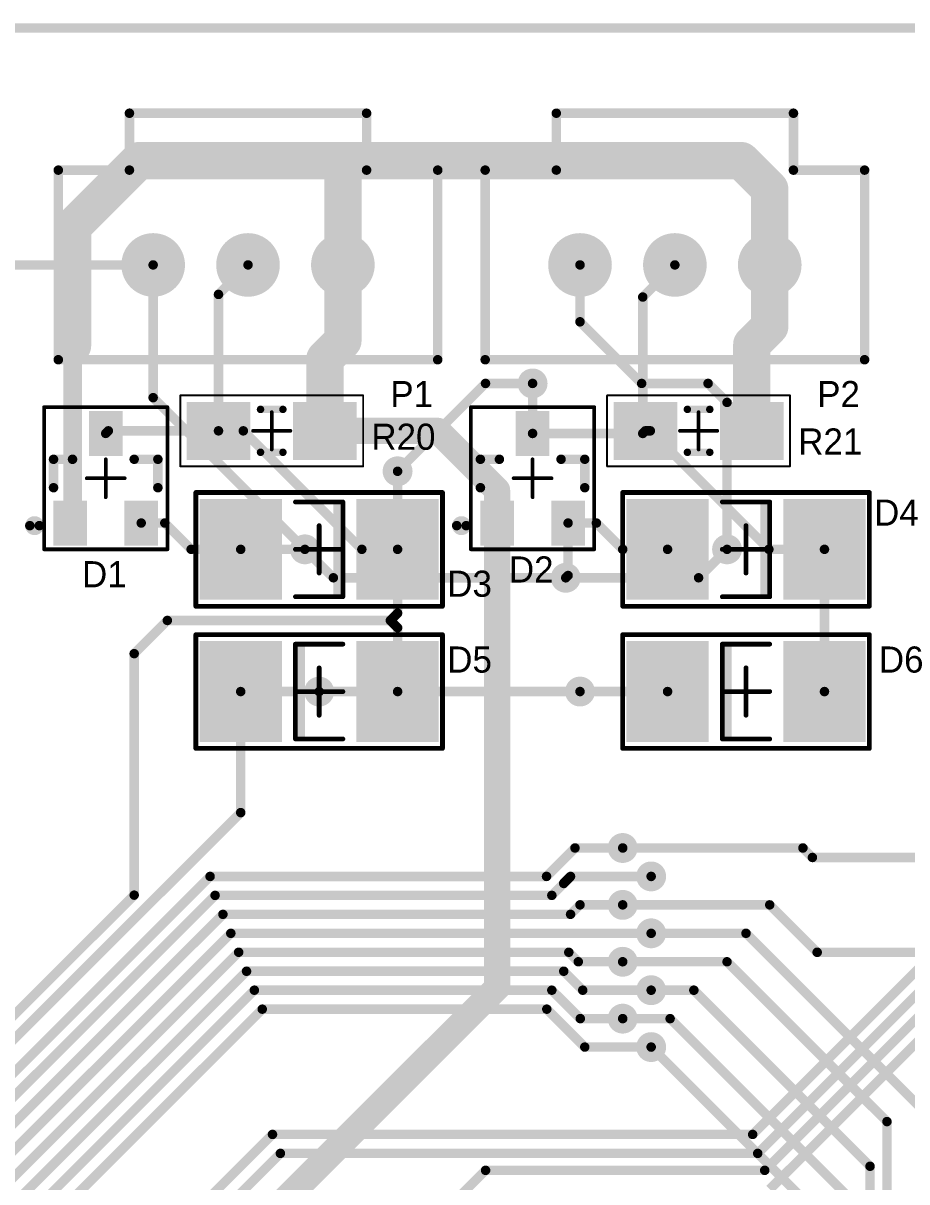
# Model space of a CAD drawing. Header units: millimetres. Extents: x 37 to 246, y 26 to 184.
# Drawn here: x 145.74 to 169.41, y 152.6 to 183.64 of the extents above; entities that cross this region are included whole.
import ezdxf

# ---------------------------------------------------------------- set-up
doc = ezdxf.new("R2010")
doc.units = ezdxf.units.MM
for name, color, linetype in [('BottomLayer', 5, 'Continuous'), ('BottomSolder', 6, 'Continuous'), ('KeepOutLayer', 6, 'Continuous'), ('Mechanical15', 56, 'Continuous'), ('MultiLayer', 9, 'Continuous'), ('PadHoleLayer', 156, 'Continuous'), ('TopLayer', 1, 'Continuous'), ('TopOverlay', 2, 'Continuous'), ('TopPaste', 8, 'Continuous'), ('TopSolder', 216, 'Continuous'), ('ViaHoleLayer', 16, 'Continuous')]:
    doc.layers.add(name, color=color, linetype=linetype)

msp = doc.modelspace()

# ---------------------------------------------------------------- linework, layer by layer
at = {"layer": 'BottomLayer'}
for points, const_width in [([(148.85, 177.165, 1), (149.6, 177.165, 1)], 0.75), ([(151.39, 177.165, 1), (152.14, 177.165, 1)], 0.75), ([(153.93, 177.165, 1), (154.68, 177.165, 1)], 0.75), ([(160.28, 177.165, 1), (161.03, 177.165, 1)], 0.75), ([(162.82, 177.165, 1), (163.57, 177.165, 1)], 0.75), ([(165.36, 177.165, 1), (166.11, 177.165, 1)], 0.75), ([(149.161, 177.165, 1), (149.288, 177.165, 1)], 0.127), ([(149.161, 177.165, 1), (149.288, 177.165, 1)], 0.127), ([(160.591, 177.165, 1), (160.719, 177.165, 1)], 0.127), ([(160.591, 175.641, 1), (160.719, 175.641, 1)], 0.127), ([(160.591, 175.641, 1), (160.719, 175.641, 1)], 0.127), ([(159.185, 173.99, 1), (159.585, 173.99, 1)], 0.4), ([(158.061, 173.99, 1), (158.188, 173.99, 1)], 0.127), ([(158.061, 173.99, 1), (158.188, 173.99, 1)], 0.127), ([(159.321, 173.99, 1), (159.448, 173.99, 1)], 0.127), ([(162.243, 173.99, 1), (162.369, 173.99, 1)], 0.127), ([(162.243, 173.99, 1), (162.369, 173.99, 1)], 0.127), ([(164.02, 173.99, 1), (164.148, 173.99, 1)], 0.127), ([(164.02, 173.99, 1), (164.148, 173.99, 1)], 0.127), ([(149.161, 173.609, 1), (149.288, 173.609, 1)], 0.127), ([(149.161, 173.609, 1), (149.288, 173.609, 1)], 0.127), ([(164.529, 173.482, 1), (164.655, 173.482, 1)], 0.127), ([(164.529, 173.482, 1), (164.655, 173.482, 1)], 0.127), ([(155.57, 171.636, 1), (155.97, 171.636, 1)], 0.4), ([(155.707, 171.636, 1), (155.834, 171.636, 1)], 0.127), ([(153.089, 169.545, 1), (153.489, 169.545, 1)], 0.4), ([(164.392, 169.545, 1), (164.792, 169.545, 1)], 0.4), ([(153.226, 169.545, 1), (153.352, 169.545, 1)], 0.127), ([(153.226, 169.545, 1), (153.352, 169.545, 1)], 0.127), ([(164.529, 169.545, 1), (164.655, 169.545, 1)], 0.127), ([(164.529, 169.545, 1), (164.655, 169.545, 1)], 0.127), ([(160.074, 168.783, 1), (160.474, 168.783, 1)], 0.4), ([(153.988, 168.783, 1), (154.114, 168.783, 1)], 0.127), ([(153.988, 168.783, 1), (154.114, 168.783, 1)], 0.127), ([(160.21, 168.783, 1), (160.338, 168.783, 1)], 0.127), ([(160.21, 168.783, 1), (160.338, 168.783, 1)], 0.127), ([(163.767, 168.783, 1), (163.893, 168.783, 1)], 0.127), ([(163.767, 168.783, 1), (163.893, 168.783, 1)], 0.127), ([(153.47, 165.735, 1), (153.87, 165.735, 1)], 0.4), ([(160.455, 165.735, 1), (160.855, 165.735, 1)], 0.4), ([(153.607, 165.735, 1), (153.733, 165.735, 1)], 0.127), ([(160.591, 165.735, 1), (160.719, 165.735, 1)], 0.127), ([(161.598, 161.544, 1), (161.998, 161.544, 1)], 0.4), ([(160.457, 161.544, 1), (160.584, 161.544, 1)], 0.127), ([(160.457, 161.544, 1), (160.584, 161.544, 1)], 0.127), ([(161.734, 161.544, 1), (161.862, 161.544, 1)], 0.127), ([(162.36, 160.782, 1), (162.76, 160.782, 1)], 0.4), ([(150.686, 160.782, 1), (150.813, 160.782, 1)], 0.127), ([(150.686, 160.782, 1), (150.813, 160.782, 1)], 0.127), ([(159.695, 160.782, 1), (159.822, 160.782, 1)], 0.127), ([(159.695, 160.782, 1), (159.822, 160.782, 1)], 0.127), ([(160.338, 160.782, 1), (160.464, 160.782, 1)], 0.127), ([(160.338, 160.782, 1), (160.464, 160.782, 1)], 0.127), ([(162.496, 160.782, 1), (162.624, 160.782, 1)], 0.127), ([(160.156, 160.601, 1), (160.283, 160.601, 1)], 0.127), ([(160.156, 160.601, 1), (160.283, 160.601, 1)], 0.127), ([(160.156, 160.594, 1), (160.283, 160.594, 1)], 0.127), ([(160.156, 160.594, 1), (160.283, 160.594, 1)], 0.127), ([(150.82, 160.274, 1), (150.947, 160.274, 1)], 0.127), ([(150.82, 160.274, 1), (150.947, 160.274, 1)], 0.127), ([(159.837, 160.274, 1), (159.964, 160.274, 1)], 0.127), ([(159.837, 160.274, 1), (159.964, 160.274, 1)], 0.127), ([(161.598, 160.02, 1), (161.998, 160.02, 1)], 0.4), ([(151.03, 159.766, 1), (151.157, 159.766, 1)], 0.127), ([(151.03, 159.766, 1), (151.157, 159.766, 1)], 0.127), ([(160.338, 159.766, 1), (160.464, 159.766, 1)], 0.127), ([(160.338, 159.766, 1), (160.464, 159.766, 1)], 0.127), ([(160.591, 160.02, 1), (160.719, 160.02, 1)], 0.127), ([(160.591, 160.02, 1), (160.719, 160.02, 1)], 0.127), ([(161.734, 160.02, 1), (161.862, 160.02, 1)], 0.127), ([(162.36, 159.258, 1), (162.76, 159.258, 1)], 0.4), ([(151.241, 159.258, 1), (151.368, 159.258, 1)], 0.127), ([(151.241, 159.258, 1), (151.368, 159.258, 1)], 0.127), ([(162.496, 159.258, 1), (162.624, 159.258, 1)], 0.127), ([(151.451, 158.75, 1), (151.578, 158.75, 1)], 0.127), ([(151.451, 158.75, 1), (151.578, 158.75, 1)], 0.127), ([(160.291, 158.75, 1), (160.418, 158.75, 1)], 0.127), ([(160.291, 158.75, 1), (160.418, 158.75, 1)], 0.127), ([(161.598, 158.496, 1), (161.998, 158.496, 1)], 0.4), ([(151.662, 158.242, 1), (151.789, 158.242, 1)], 0.127), ([(151.662, 158.242, 1), (151.789, 158.242, 1)], 0.127), ([(160.156, 158.242, 1), (160.283, 158.242, 1)], 0.127), ([(160.156, 158.242, 1), (160.283, 158.242, 1)], 0.127), ([(160.545, 158.496, 1), (160.672, 158.496, 1)], 0.127), ([(160.545, 158.496, 1), (160.672, 158.496, 1)], 0.127), ([(161.734, 158.496, 1), (161.862, 158.496, 1)], 0.127), ([(162.36, 157.734, 1), (162.76, 157.734, 1)], 0.4), ([(151.872, 157.734, 1), (151.999, 157.734, 1)], 0.127), ([(151.872, 157.734, 1), (151.999, 157.734, 1)], 0.127), ([(159.837, 157.734, 1), (159.964, 157.734, 1)], 0.127), ([(159.837, 157.734, 1), (159.964, 157.734, 1)], 0.127), ([(160.664, 157.734, 1), (160.791, 157.734, 1)], 0.127), ([(160.664, 157.734, 1), (160.791, 157.734, 1)], 0.127), ([(162.496, 157.734, 1), (162.624, 157.734, 1)], 0.127), ([(152.083, 157.226, 1), (152.209, 157.226, 1)], 0.127), ([(152.083, 157.226, 1), (152.209, 157.226, 1)], 0.127), ([(159.702, 157.226, 1), (159.829, 157.226, 1)], 0.127), ([(159.702, 157.226, 1), (159.829, 157.226, 1)], 0.127), ([(160.599, 156.972, 1), (160.726, 156.972, 1)], 0.127), ([(160.599, 156.972, 1), (160.726, 156.972, 1)], 0.127), ([(161.598, 156.972, 1), (161.998, 156.972, 1)], 0.4), ([(161.734, 156.972, 1), (161.862, 156.972, 1)], 0.127), ([(162.36, 156.21, 1), (162.76, 156.21, 1)], 0.4), ([(160.719, 156.21, 1), (160.845, 156.21, 1)], 0.127), ([(160.719, 156.21, 1), (160.845, 156.21, 1)], 0.127), ([(162.496, 156.21, 1), (162.624, 156.21, 1)], 0.127), ([(152.357, 153.87, 1), (152.484, 153.87, 1)], 0.127), ([(152.357, 153.87, 1), (152.484, 153.87, 1)], 0.127), ([(165.215, 153.87, 1), (165.342, 153.87, 1)], 0.127), ([(165.215, 153.87, 1), (165.342, 153.87, 1)], 0.127), ([(152.568, 153.362, 1), (152.695, 153.362, 1)], 0.127), ([(152.568, 153.362, 1), (152.695, 153.362, 1)], 0.127), ([(165.349, 153.362, 1), (165.476, 153.362, 1)], 0.127), ([(165.349, 153.362, 1), (165.476, 153.362, 1)], 0.127), ([(158.063, 152.908, 1), (158.19, 152.908, 1)], 0.127), ([(158.063, 152.908, 1), (158.19, 152.908, 1)], 0.127), ([(165.537, 152.908, 1), (165.664, 152.908, 1)], 0.127), ([(165.537, 152.908, 1), (165.664, 152.908, 1)], 0.127)]:
    msp.add_lwpolyline(points, format="xyb", close=True, dxfattribs=dict(at, const_width=const_width))
at = {"layer": 'BottomLayer', "const_width": 0.254}
for points in [[(115.062, 177.165), (149.225, 177.165)], [(149.225, 173.609), (149.225, 177.165)], [(160.655, 175.641), (160.655, 177.165)], [(160.655, 175.641), (162.306, 173.99)], [(155.77, 171.636), (158.124, 173.99)], [(158.124, 173.99), (159.385, 173.99)], [(162.306, 173.99), (164.084, 173.99)], [(164.084, 173.99), (164.592, 173.482)], [(149.225, 173.609), (153.289, 169.545)], [(164.592, 169.545), (164.592, 173.482)], [(153.289, 169.545), (154.051, 168.783)], [(163.83, 168.783), (164.592, 169.545)], [(154.051, 168.783), (160.274, 168.783)], [(160.274, 168.783), (163.83, 168.783)], [(153.67, 165.735), (160.655, 165.735)], [(165.735, 152.4), (175.26, 161.925)], [(159.759, 160.782), (160.521, 161.544)], [(160.521, 161.544), (161.798, 161.544)], [(165.601, 152.908), (173.99, 161.297)], [(138.599, 148.632), (150.749, 160.782)], [(150.749, 160.782), (159.759, 160.782)], [(160.22, 160.601), (160.401, 160.782)], [(160.401, 160.782), (162.56, 160.782)], [(159.9, 160.274), (160.22, 160.594)], [(160.22, 160.594), (160.22, 160.601)], [(165.413, 153.362), (172.593, 160.542)], [(139.319, 148.71), (150.883, 160.274)], [(150.883, 160.274), (159.9, 160.274)], [(139.827, 148.499), (151.094, 159.766)], [(151.094, 159.766), (160.401, 159.766)], [(160.401, 159.766), (160.655, 160.02)], [(160.655, 160.02), (161.798, 160.02)], [(165.279, 153.87), (171.45, 160.041)], [(140.335, 148.289), (151.304, 159.258)], [(151.304, 159.258), (162.56, 159.258)], [(140.843, 148.078), (151.515, 158.75)], [(151.515, 158.75), (160.354, 158.75)], [(160.354, 158.75), (160.608, 158.496)], [(141.351, 147.868), (151.725, 158.242)], [(151.725, 158.242), (160.22, 158.242)], [(160.22, 158.242), (160.728, 157.734)], [(160.608, 158.496), (161.798, 158.496)], [(141.859, 147.657), (151.936, 157.734)], [(151.936, 157.734), (159.9, 157.734)], [(159.9, 157.734), (160.662, 156.972)], [(160.728, 157.734), (162.56, 157.734)], [(142.367, 147.447), (152.146, 157.226)], [(152.146, 157.226), (159.766, 157.226)], [(159.766, 157.226), (160.782, 156.21)], [(160.662, 156.972), (161.798, 156.972)], [(160.782, 156.21), (162.56, 156.21)], [(144.938, 146.387), (152.421, 153.87)], [(152.421, 153.87), (165.279, 153.87)], [(145.446, 146.177), (152.631, 153.362)], [(152.631, 153.362), (165.413, 153.362)], [(150.183, 144.965), (158.126, 152.908)], [(158.126, 152.908), (165.601, 152.908)]]:
    msp.add_lwpolyline(points, dxfattribs=at)
at = {"layer": 'BottomSolder', "const_width": 0.852}
for points in [[(148.799, 177.165, 1), (149.651, 177.165, 1)], [(151.339, 177.165, 1), (152.191, 177.165, 1)], [(153.879, 177.165, 1), (154.731, 177.165, 1)], [(160.229, 177.165, 1), (161.081, 177.165, 1)], [(162.769, 177.165, 1), (163.621, 177.165, 1)], [(165.309, 177.165, 1), (166.161, 177.165, 1)]]:
    msp.add_lwpolyline(points, format="xyb", close=True, dxfattribs=at)
at = {"layer": 'KeepOutLayer', "const_width": 0.254}
msp.add_lwpolyline([(37.465, 183.515), (245.745, 183.515)], dxfattribs=at)
at = {"layer": 'Mechanical15'}
for points, const_width in [([(149.95, 171.77), (149.95, 173.67)], 0.05), ([(149.95, 173.67), (154.85, 173.67)], 0.05), ([(154.85, 171.77), (154.85, 173.67)], 0.05), ([(161.38, 171.77), (161.38, 173.67)], 0.05), ([(161.38, 173.67), (166.28, 173.67)], 0.05), ([(166.28, 171.77), (166.28, 173.67)], 0.05), ([(146.304, 173.355), (149.606, 173.355)], 0.1), ([(146.304, 169.545), (146.304, 173.355)], 0.1), ([(149.606, 169.545), (149.606, 173.355)], 0.1), ([(152.4, 172.22), (152.4, 173.22)], 0.1), ([(157.734, 173.355), (161.036, 173.355)], 0.1), ([(157.734, 169.545), (157.734, 173.355)], 0.1), ([(161.036, 169.545), (161.036, 173.355)], 0.1), ([(163.83, 172.22), (163.83, 173.22)], 0.1), ([(151.9, 172.72), (152.9, 172.72)], 0.1), ([(163.33, 172.72), (164.33, 172.72)], 0.1), ([(147.955, 170.942), (147.955, 171.958)], 0.1), ([(159.385, 170.942), (159.385, 171.958)], 0.1), ([(149.95, 171.77), (154.85, 171.77)], 0.05), ([(161.38, 171.77), (166.28, 171.77)], 0.05), ([(147.447, 171.45), (148.463, 171.45)], 0.1), ([(158.877, 171.45), (159.893, 171.45)], 0.1), ([(150.368, 168.021), (150.368, 171.069)], 0.127), ([(150.368, 171.069), (156.972, 171.069)], 0.127), ([(156.972, 168.021), (156.972, 171.069)], 0.127), ([(161.798, 168.021), (161.798, 171.069)], 0.127), ([(161.798, 171.069), (168.402, 171.069)], 0.127), ([(168.402, 168.021), (168.402, 171.069)], 0.127), ([(153.67, 168.91), (153.67, 170.18)], 0.127), ([(165.1, 168.91), (165.1, 170.18)], 0.127), ([(146.304, 169.545), (149.606, 169.545)], 0.1), ([(153.035, 169.545), (154.305, 169.545)], 0.127), ([(157.734, 169.545), (161.036, 169.545)], 0.1), ([(164.465, 169.545), (165.735, 169.545)], 0.127), ([(150.368, 168.021), (156.972, 168.021)], 0.127), ([(161.798, 168.021), (168.402, 168.021)], 0.127), ([(150.368, 164.211), (150.368, 167.259)], 0.127), ([(150.368, 167.259), (156.972, 167.259)], 0.127), ([(156.972, 164.211), (156.972, 167.259)], 0.127), ([(161.798, 164.211), (161.798, 167.259)], 0.127), ([(161.798, 167.259), (168.402, 167.259)], 0.127), ([(168.402, 164.211), (168.402, 167.259)], 0.127), ([(153.67, 165.1), (153.67, 166.37)], 0.127), ([(165.1, 165.1), (165.1, 166.37)], 0.127), ([(153.035, 165.735), (154.305, 165.735)], 0.127), ([(164.465, 165.735), (165.735, 165.735)], 0.127), ([(150.368, 164.211), (156.972, 164.211)], 0.127), ([(161.798, 164.211), (168.402, 164.211)], 0.127)]:
    msp.add_lwpolyline(points, dxfattribs=dict(at, const_width=const_width))
for points, const_width in [([(149.938, 173.67, 1), (149.962, 173.67, 1)], 0.025), ([(149.938, 173.67, 1), (149.962, 173.67, 1)], 0.025), ([(154.838, 173.67, 1), (154.862, 173.67, 1)], 0.025), ([(154.838, 173.67, 1), (154.862, 173.67, 1)], 0.025), ([(161.368, 173.67, 1), (161.392, 173.67, 1)], 0.025), ([(161.368, 173.67, 1), (161.392, 173.67, 1)], 0.025), ([(166.268, 173.67, 1), (166.292, 173.67, 1)], 0.025), ([(166.268, 173.67, 1), (166.292, 173.67, 1)], 0.025), ([(146.279, 173.355, 1), (146.329, 173.355, 1)], 0.05), ([(146.279, 173.355, 1), (146.329, 173.355, 1)], 0.05), ([(149.581, 173.355, 1), (149.631, 173.355, 1)], 0.05), ([(149.581, 173.355, 1), (149.631, 173.355, 1)], 0.05), ([(152.375, 173.22, 1), (152.425, 173.22, 1)], 0.05), ([(157.709, 173.355, 1), (157.759, 173.355, 1)], 0.05), ([(157.709, 173.355, 1), (157.759, 173.355, 1)], 0.05), ([(161.011, 173.355, 1), (161.061, 173.355, 1)], 0.05), ([(161.011, 173.355, 1), (161.061, 173.355, 1)], 0.05), ([(163.805, 173.22, 1), (163.855, 173.22, 1)], 0.05), ([(151.875, 172.72, 1), (151.925, 172.72, 1)], 0.05), ([(152.875, 172.72, 1), (152.925, 172.72, 1)], 0.05), ([(163.305, 172.72, 1), (163.355, 172.72, 1)], 0.05), ([(164.305, 172.72, 1), (164.355, 172.72, 1)], 0.05), ([(147.93, 171.958, 1), (147.98, 171.958, 1)], 0.05), ([(152.375, 172.22, 1), (152.425, 172.22, 1)], 0.05), ([(159.36, 171.958, 1), (159.41, 171.958, 1)], 0.05), ([(163.805, 172.22, 1), (163.855, 172.22, 1)], 0.05), ([(149.938, 171.77, 1), (149.962, 171.77, 1)], 0.025), ([(149.938, 171.77, 1), (149.962, 171.77, 1)], 0.025), ([(154.838, 171.77, 1), (154.862, 171.77, 1)], 0.025), ([(154.838, 171.77, 1), (154.862, 171.77, 1)], 0.025), ([(161.368, 171.77, 1), (161.392, 171.77, 1)], 0.025), ([(161.368, 171.77, 1), (161.392, 171.77, 1)], 0.025), ([(166.268, 171.77, 1), (166.292, 171.77, 1)], 0.025), ([(166.268, 171.77, 1), (166.292, 171.77, 1)], 0.025), ([(147.422, 171.45, 1), (147.472, 171.45, 1)], 0.05), ([(148.438, 171.45, 1), (148.488, 171.45, 1)], 0.05), ([(158.852, 171.45, 1), (158.902, 171.45, 1)], 0.05), ([(159.868, 171.45, 1), (159.918, 171.45, 1)], 0.05), ([(150.336, 171.069, 1), (150.4, 171.069, 1)], 0.0635), ([(150.336, 171.069, 1), (150.4, 171.069, 1)], 0.0635), ([(156.94, 171.069, 1), (157.004, 171.069, 1)], 0.0635), ([(156.94, 171.069, 1), (157.004, 171.069, 1)], 0.0635), ([(161.766, 171.069, 1), (161.83, 171.069, 1)], 0.0635), ([(161.766, 171.069, 1), (161.83, 171.069, 1)], 0.0635), ([(168.37, 171.069, 1), (168.434, 171.069, 1)], 0.0635), ([(168.37, 171.069, 1), (168.434, 171.069, 1)], 0.0635), ([(147.93, 170.942, 1), (147.98, 170.942, 1)], 0.05), ([(159.36, 170.942, 1), (159.41, 170.942, 1)], 0.05), ([(153.638, 170.18, 1), (153.702, 170.18, 1)], 0.0635), ([(165.068, 170.18, 1), (165.132, 170.18, 1)], 0.0635), ([(146.279, 169.545, 1), (146.329, 169.545, 1)], 0.05), ([(146.279, 169.545, 1), (146.329, 169.545, 1)], 0.05), ([(149.581, 169.545, 1), (149.631, 169.545, 1)], 0.05), ([(149.581, 169.545, 1), (149.631, 169.545, 1)], 0.05), ([(153.003, 169.545, 1), (153.067, 169.545, 1)], 0.0635), ([(154.273, 169.545, 1), (154.337, 169.545, 1)], 0.0635), ([(157.709, 169.545, 1), (157.759, 169.545, 1)], 0.05), ([(157.709, 169.545, 1), (157.759, 169.545, 1)], 0.05), ([(161.011, 169.545, 1), (161.061, 169.545, 1)], 0.05), ([(161.011, 169.545, 1), (161.061, 169.545, 1)], 0.05), ([(164.433, 169.545, 1), (164.497, 169.545, 1)], 0.0635), ([(165.703, 169.545, 1), (165.767, 169.545, 1)], 0.0635), ([(153.638, 168.91, 1), (153.702, 168.91, 1)], 0.0635), ([(165.068, 168.91, 1), (165.132, 168.91, 1)], 0.0635), ([(150.336, 168.021, 1), (150.4, 168.021, 1)], 0.0635), ([(150.336, 168.021, 1), (150.4, 168.021, 1)], 0.0635), ([(156.94, 168.021, 1), (157.004, 168.021, 1)], 0.0635), ([(156.94, 168.021, 1), (157.004, 168.021, 1)], 0.0635), ([(161.766, 168.021, 1), (161.83, 168.021, 1)], 0.0635), ([(161.766, 168.021, 1), (161.83, 168.021, 1)], 0.0635), ([(168.37, 168.021, 1), (168.434, 168.021, 1)], 0.0635), ([(168.37, 168.021, 1), (168.434, 168.021, 1)], 0.0635), ([(150.336, 167.259, 1), (150.4, 167.259, 1)], 0.0635), ([(150.336, 167.259, 1), (150.4, 167.259, 1)], 0.0635), ([(156.94, 167.259, 1), (157.004, 167.259, 1)], 0.0635), ([(156.94, 167.259, 1), (157.004, 167.259, 1)], 0.0635), ([(161.766, 167.259, 1), (161.83, 167.259, 1)], 0.0635), ([(161.766, 167.259, 1), (161.83, 167.259, 1)], 0.0635), ([(168.37, 167.259, 1), (168.434, 167.259, 1)], 0.0635), ([(168.37, 167.259, 1), (168.434, 167.259, 1)], 0.0635), ([(153.638, 166.37, 1), (153.702, 166.37, 1)], 0.0635), ([(165.068, 166.37, 1), (165.132, 166.37, 1)], 0.0635), ([(153.003, 165.735, 1), (153.067, 165.735, 1)], 0.0635), ([(154.273, 165.735, 1), (154.337, 165.735, 1)], 0.0635), ([(164.433, 165.735, 1), (164.497, 165.735, 1)], 0.0635), ([(165.703, 165.735, 1), (165.767, 165.735, 1)], 0.0635), ([(153.638, 165.1, 1), (153.702, 165.1, 1)], 0.0635), ([(165.068, 165.1, 1), (165.132, 165.1, 1)], 0.0635), ([(150.336, 164.211, 1), (150.4, 164.211, 1)], 0.0635), ([(150.336, 164.211, 1), (150.4, 164.211, 1)], 0.0635), ([(156.94, 164.211, 1), (157.004, 164.211, 1)], 0.0635), ([(156.94, 164.211, 1), (157.004, 164.211, 1)], 0.0635), ([(161.766, 164.211, 1), (161.83, 164.211, 1)], 0.0635), ([(161.766, 164.211, 1), (161.83, 164.211, 1)], 0.0635), ([(168.37, 164.211, 1), (168.434, 164.211, 1)], 0.0635), ([(168.37, 164.211, 1), (168.434, 164.211, 1)], 0.0635)]:
    msp.add_lwpolyline(points, format="xyb", close=True, dxfattribs=dict(at, const_width=const_width))
at = {"layer": 'MultiLayer', "const_width": 0.4}
for points in [[(159.185, 173.99, 1), (159.585, 173.99, 1)], [(155.57, 171.636, 1), (155.97, 171.636, 1)], [(153.089, 169.545, 1), (153.489, 169.545, 1)], [(164.392, 169.545, 1), (164.792, 169.545, 1)], [(160.074, 168.783, 1), (160.474, 168.783, 1)], [(153.47, 165.735, 1), (153.87, 165.735, 1)], [(160.455, 165.735, 1), (160.855, 165.735, 1)], [(161.598, 161.544, 1), (161.998, 161.544, 1)], [(162.36, 160.782, 1), (162.76, 160.782, 1)], [(161.598, 160.02, 1), (161.998, 160.02, 1)], [(162.36, 159.258, 1), (162.76, 159.258, 1)], [(161.598, 158.496, 1), (161.998, 158.496, 1)], [(162.36, 157.734, 1), (162.76, 157.734, 1)], [(161.598, 156.972, 1), (161.998, 156.972, 1)], [(162.36, 156.21, 1), (162.76, 156.21, 1)]]:
    msp.add_lwpolyline(points, format="xyb", close=True, dxfattribs=at)
at = {"layer": 'PadHoleLayer', "const_width": 0.5}
for points in [[(148.975, 177.165, 1), (149.475, 177.165, 1)], [(151.515, 177.165, 1), (152.015, 177.165, 1)], [(154.055, 177.165, 1), (154.555, 177.165, 1)], [(160.405, 177.165, 1), (160.905, 177.165, 1)], [(162.945, 177.165, 1), (163.445, 177.165, 1)], [(165.485, 177.165, 1), (165.985, 177.165, 1)]]:
    msp.add_lwpolyline(points, format="xyb", close=True, dxfattribs=at)
at = {"layer": 'TopLayer'}
for points, const_width in [([(147.066, 178.181), (148.844, 179.959)], 1), ([(148.844, 179.959), (154.305, 179.959)], 1), ([(154.305, 177.165), (154.305, 179.959)], 1), ([(154.305, 179.07), (154.305, 179.959)], 1), ([(154.305, 179.959), (164.973, 179.959)], 1), ([(164.973, 179.959), (165.735, 179.197)], 1), ([(165.735, 177.165), (165.735, 179.197)], 1), ([(147.066, 175.006), (147.066, 178.181)], 1), ([(154.305, 175.133), (154.305, 177.165)], 1), ([(165.735, 175.514), (165.735, 177.165)], 1), ([(150.975, 176.375), (151.765, 177.165)], 0.254), ([(162.335, 176.305), (163.195, 177.165)], 0.254), ([(150.975, 172.72), (150.975, 176.375)], 0.254), ([(162.335, 172.65), (162.335, 176.305)], 0.254), ([(165.255, 175.034), (165.735, 175.514)], 1), ([(153.825, 174.653), (154.305, 175.133)], 1), ([(165.255, 172.72), (165.255, 175.034)], 1), ([(147.066, 170.311), (147.066, 175.006)], 0.5), ([(153.825, 172.72), (153.825, 174.653)], 1), ([(159.385, 172.65), (159.385, 173.99)], 0.254), ([(153.825, 172.72), (156.845, 172.72)], 0.7), ([(156.845, 172.72), (158.435, 171.13)], 0.7), ([(147.955, 172.65), (148.025, 172.72)], 0.254), ([(148.025, 172.72), (150.975, 172.72)], 0.254), ([(150.975, 172.72), (151.638, 172.72)], 0.254), ([(151.638, 172.72), (154.813, 169.545)], 0.254), ([(159.385, 172.65), (162.335, 172.65)], 0.254), ([(162.335, 172.65), (162.405, 172.72)], 0.254), ([(162.405, 172.72), (162.537, 172.72)], 0.254), ([(162.537, 172.72), (165.712, 169.545)], 0.254), ([(155.77, 169.545), (155.77, 171.636)], 0.254), ([(158.435, 170.25), (158.435, 171.13)], 0.7), ([(147.005, 170.25), (147.066, 170.311)], 0.5), ([(158.435, 157.8), (158.435, 170.25)], 0.7), ([(148.905, 170.25), (149.536, 170.25)], 0.254), ([(149.536, 170.25), (150.241, 169.545)], 0.254), ([(160.335, 170.25), (161.093, 170.25)], 0.254), ([(160.335, 168.844), (160.335, 170.25)], 0.254), ([(161.093, 170.25), (161.798, 169.545)], 0.254), ([(150.241, 169.545), (151.57, 169.545)], 0.254), ([(151.57, 169.545), (153.289, 169.545)], 0.254), ([(154.813, 169.545), (155.77, 169.545)], 0.254), ([(155.77, 167.835), (155.77, 169.545)], 0.254), ([(161.798, 169.545), (163, 169.545)], 0.254), ([(165.712, 169.545), (167.2, 169.545)], 0.254), ([(167.2, 165.735), (167.2, 169.545)], 0.254), ([(160.274, 168.783), (160.335, 168.844)], 0.254), ([(155.575, 167.64), (155.77, 167.835)], 0.254), ([(148.717, 166.751), (149.606, 167.64)], 0.254), ([(149.606, 167.64), (155.575, 167.64)], 0.254), ([(155.575, 167.64), (155.77, 167.445)], 0.254), ([(155.77, 165.735), (155.77, 167.445)], 0.254), ([(148.717, 160.281), (148.717, 166.751)], 0.254), ([(151.57, 162.492), (151.57, 165.735)], 0.254), ([(151.57, 165.735), (153.67, 165.735)], 0.254), ([(160.655, 165.735), (163, 165.735)], 0.254), ([(137.414, 148.336), (151.57, 162.492)], 0.254), ([(161.798, 161.544), (166.624, 161.544)], 0.254), ([(166.624, 161.544), (166.878, 161.29)], 0.254), ([(166.878, 161.29), (177.01, 161.29)], 0.254), ([(137.226, 148.79), (148.717, 160.281)], 0.254), ([(161.798, 160.02), (165.735, 160.02)], 0.254), ([(165.735, 160.02), (167.005, 158.75)], 0.254), ([(162.56, 159.258), (165.1, 159.258)], 0.254), ([(165.1, 159.258), (171.958, 152.4)], 0.254), ([(167.005, 158.75), (177.01, 158.75)], 0.254), ([(161.798, 158.496), (164.592, 158.496)], 0.254), ([(164.592, 158.496), (168.875, 154.213)], 0.254), ([(151.13, 150.495), (158.435, 157.8)], 0.7), ([(162.56, 157.734), (163.703, 157.734)], 0.254), ([(163.703, 157.734), (168.421, 153.016)], 0.254), ([(161.798, 156.972), (163.068, 156.972)], 0.254), ([(163.068, 156.972), (167.967, 152.073)], 0.254), ([(162.56, 156.21), (167.513, 151.257)], 0.254), ([(168.875, 150.53), (168.875, 154.213)], 0.254), ([(168.421, 149.479), (168.421, 153.016)], 0.254)]:
    msp.add_lwpolyline(points, dxfattribs=dict(at, const_width=const_width))
for points, const_width in [([(148.594, 179.959, 1), (149.094, 179.959, 1)], 0.5), ([(148.594, 179.959, 1), (149.094, 179.959, 1)], 0.5), ([(154.055, 179.959, 1), (154.555, 179.959, 1)], 0.5), ([(154.055, 179.959, 1), (154.555, 179.959, 1)], 0.5), ([(154.055, 179.959, 1), (154.555, 179.959, 1)], 0.5), ([(154.055, 179.959, 1), (154.555, 179.959, 1)], 0.5), ([(164.723, 179.959, 1), (165.223, 179.959, 1)], 0.5), ([(164.723, 179.959, 1), (165.223, 179.959, 1)], 0.5), ([(154.055, 179.07, 1), (154.555, 179.07, 1)], 0.5), ([(165.485, 179.197, 1), (165.985, 179.197, 1)], 0.5), ([(165.485, 179.197, 1), (165.985, 179.197, 1)], 0.5), ([(146.816, 178.181, 1), (147.316, 178.181, 1)], 0.5), ([(146.816, 178.181, 1), (147.316, 178.181, 1)], 0.5), ([(148.85, 177.165, 1), (149.6, 177.165, 1)], 0.75), ([(151.39, 177.165, 1), (152.14, 177.165, 1)], 0.75), ([(153.93, 177.165, 1), (154.68, 177.165, 1)], 0.75), ([(160.28, 177.165, 1), (161.03, 177.165, 1)], 0.75), ([(162.82, 177.165, 1), (163.57, 177.165, 1)], 0.75), ([(165.36, 177.165, 1), (166.11, 177.165, 1)], 0.75), ([(154.055, 177.165, 1), (154.555, 177.165, 1)], 0.5), ([(154.055, 177.165, 1), (154.555, 177.165, 1)], 0.5), ([(165.485, 177.165, 1), (165.985, 177.165, 1)], 0.5), ([(165.485, 177.165, 1), (165.985, 177.165, 1)], 0.5), ([(151.702, 177.165, 1), (151.828, 177.165, 1)], 0.127), ([(163.131, 177.165, 1), (163.258, 177.165, 1)], 0.127), ([(150.911, 176.375, 1), (151.038, 176.375, 1)], 0.127), ([(150.911, 176.375, 1), (151.038, 176.375, 1)], 0.127), ([(162.271, 176.305, 1), (162.398, 176.305, 1)], 0.127), ([(162.271, 176.305, 1), (162.398, 176.305, 1)], 0.127), ([(165.485, 175.514, 1), (165.985, 175.514, 1)], 0.5), ([(165.485, 175.514, 1), (165.985, 175.514, 1)], 0.5), ([(146.816, 175.006, 1), (147.316, 175.006, 1)], 0.5), ([(154.055, 175.133, 1), (154.555, 175.133, 1)], 0.5), ([(154.055, 175.133, 1), (154.555, 175.133, 1)], 0.5), ([(165.005, 175.034, 1), (165.505, 175.034, 1)], 0.5), ([(165.005, 175.034, 1), (165.505, 175.034, 1)], 0.5), ([(146.941, 175.006, 1), (147.191, 175.006, 1)], 0.25), ([(153.575, 174.653, 1), (154.075, 174.653, 1)], 0.5), ([(153.575, 174.653, 1), (154.075, 174.653, 1)], 0.5), ([(159.185, 173.99, 1), (159.585, 173.99, 1)], 0.4), ([(159.321, 173.99, 1), (159.448, 173.99, 1)], 0.127), ([(153.575, 172.72, 1), (154.075, 172.72, 1)], 0.5), ([(165.005, 172.72, 1), (165.505, 172.72, 1)], 0.5), ([(153.65, 172.72, 1), (154, 172.72, 1)], 0.35), ([(156.67, 172.72, 1), (157.02, 172.72, 1)], 0.35), ([(156.67, 172.72, 1), (157.02, 172.72, 1)], 0.35), ([(147.892, 172.65, 1), (148.018, 172.65, 1)], 0.127), ([(147.961, 172.72, 1), (148.088, 172.72, 1)], 0.127), ([(147.961, 172.72, 1), (148.088, 172.72, 1)], 0.127), ([(150.911, 172.72, 1), (151.038, 172.72, 1)], 0.127), ([(150.911, 172.72, 1), (151.038, 172.72, 1)], 0.127), ([(150.911, 172.72, 1), (151.038, 172.72, 1)], 0.127), ([(151.575, 172.72, 1), (151.702, 172.72, 1)], 0.127), ([(151.575, 172.72, 1), (151.702, 172.72, 1)], 0.127), ([(159.321, 172.65, 1), (159.448, 172.65, 1)], 0.127), ([(159.321, 172.65, 1), (159.448, 172.65, 1)], 0.127), ([(162.271, 172.65, 1), (162.398, 172.65, 1)], 0.127), ([(162.271, 172.65, 1), (162.398, 172.65, 1)], 0.127), ([(162.271, 172.65, 1), (162.398, 172.65, 1)], 0.127), ([(162.341, 172.72, 1), (162.468, 172.72, 1)], 0.127), ([(162.341, 172.72, 1), (162.468, 172.72, 1)], 0.127), ([(162.474, 172.72, 1), (162.601, 172.72, 1)], 0.127), ([(162.474, 172.72, 1), (162.601, 172.72, 1)], 0.127), ([(155.57, 171.636, 1), (155.97, 171.636, 1)], 0.4), ([(155.707, 171.636, 1), (155.834, 171.636, 1)], 0.127), ([(158.26, 171.13, 1), (158.61, 171.13, 1)], 0.35), ([(158.26, 171.13, 1), (158.61, 171.13, 1)], 0.35), ([(146.88, 170.25, 1), (147.13, 170.25, 1)], 0.25), ([(146.941, 170.311, 1), (147.191, 170.311, 1)], 0.25), ([(146.941, 170.311, 1), (147.191, 170.311, 1)], 0.25), ([(158.26, 170.25, 1), (158.61, 170.25, 1)], 0.35), ([(158.26, 170.25, 1), (158.61, 170.25, 1)], 0.35), ([(148.842, 170.25, 1), (148.969, 170.25, 1)], 0.127), ([(149.473, 170.25, 1), (149.6, 170.25, 1)], 0.127), ([(149.473, 170.25, 1), (149.6, 170.25, 1)], 0.127), ([(160.272, 170.25, 1), (160.399, 170.25, 1)], 0.127), ([(160.272, 170.25, 1), (160.399, 170.25, 1)], 0.127), ([(161.03, 170.25, 1), (161.157, 170.25, 1)], 0.127), ([(161.03, 170.25, 1), (161.157, 170.25, 1)], 0.127), ([(153.089, 169.545, 1), (153.489, 169.545, 1)], 0.4), ([(164.392, 169.545, 1), (164.792, 169.545, 1)], 0.4), ([(150.178, 169.545, 1), (150.304, 169.545, 1)], 0.127), ([(150.178, 169.545, 1), (150.304, 169.545, 1)], 0.127), ([(151.506, 169.545, 1), (151.633, 169.545, 1)], 0.127), ([(151.506, 169.545, 1), (151.633, 169.545, 1)], 0.127), ([(153.226, 169.545, 1), (153.352, 169.545, 1)], 0.127), ([(154.75, 169.545, 1), (154.876, 169.545, 1)], 0.127), ([(154.75, 169.545, 1), (154.876, 169.545, 1)], 0.127), ([(155.707, 169.545, 1), (155.834, 169.545, 1)], 0.127), ([(155.707, 169.545, 1), (155.834, 169.545, 1)], 0.127), ([(155.707, 169.545, 1), (155.834, 169.545, 1)], 0.127), ([(161.734, 169.545, 1), (161.862, 169.545, 1)], 0.127), ([(161.734, 169.545, 1), (161.862, 169.545, 1)], 0.127), ([(162.936, 169.545, 1), (163.063, 169.545, 1)], 0.127), ([(165.649, 169.545, 1), (165.776, 169.545, 1)], 0.127), ([(165.649, 169.545, 1), (165.776, 169.545, 1)], 0.127), ([(167.137, 169.545, 1), (167.264, 169.545, 1)], 0.127), ([(167.137, 169.545, 1), (167.264, 169.545, 1)], 0.127), ([(160.074, 168.783, 1), (160.474, 168.783, 1)], 0.4), ([(160.21, 168.783, 1), (160.338, 168.783, 1)], 0.127), ([(160.272, 168.844, 1), (160.399, 168.844, 1)], 0.127), ([(160.272, 168.844, 1), (160.399, 168.844, 1)], 0.127), ([(155.707, 167.835, 1), (155.834, 167.835, 1)], 0.127), ([(155.707, 167.835, 1), (155.834, 167.835, 1)], 0.127), ([(149.542, 167.64, 1), (149.669, 167.64, 1)], 0.127), ([(149.542, 167.64, 1), (149.669, 167.64, 1)], 0.127), ([(155.512, 167.64, 1), (155.638, 167.64, 1)], 0.127), ([(155.512, 167.64, 1), (155.638, 167.64, 1)], 0.127), ([(155.512, 167.64, 1), (155.638, 167.64, 1)], 0.127), ([(155.707, 167.445, 1), (155.834, 167.445, 1)], 0.127), ([(155.707, 167.445, 1), (155.834, 167.445, 1)], 0.127), ([(148.654, 166.751, 1), (148.78, 166.751, 1)], 0.127), ([(148.654, 166.751, 1), (148.78, 166.751, 1)], 0.127), ([(153.47, 165.735, 1), (153.87, 165.735, 1)], 0.4), ([(160.455, 165.735, 1), (160.855, 165.735, 1)], 0.4), ([(151.506, 165.735, 1), (151.633, 165.735, 1)], 0.127), ([(151.506, 165.735, 1), (151.633, 165.735, 1)], 0.127), ([(153.607, 165.735, 1), (153.733, 165.735, 1)], 0.127), ([(155.707, 165.735, 1), (155.834, 165.735, 1)], 0.127), ([(160.591, 165.735, 1), (160.719, 165.735, 1)], 0.127), ([(162.936, 165.735, 1), (163.063, 165.735, 1)], 0.127), ([(167.137, 165.735, 1), (167.264, 165.735, 1)], 0.127), ([(151.506, 162.492, 1), (151.633, 162.492, 1)], 0.127), ([(151.506, 162.492, 1), (151.633, 162.492, 1)], 0.127), ([(161.598, 161.544, 1), (161.998, 161.544, 1)], 0.4), ([(161.734, 161.544, 1), (161.862, 161.544, 1)], 0.127), ([(166.56, 161.544, 1), (166.688, 161.544, 1)], 0.127), ([(166.56, 161.544, 1), (166.688, 161.544, 1)], 0.127), ([(162.36, 160.782, 1), (162.76, 160.782, 1)], 0.4), ([(166.815, 161.29, 1), (166.941, 161.29, 1)], 0.127), ([(166.815, 161.29, 1), (166.941, 161.29, 1)], 0.127), ([(148.654, 160.281, 1), (148.78, 160.281, 1)], 0.127), ([(148.654, 160.281, 1), (148.78, 160.281, 1)], 0.127), ([(161.598, 160.02, 1), (161.998, 160.02, 1)], 0.4), ([(161.734, 160.02, 1), (161.862, 160.02, 1)], 0.127), ([(165.672, 160.02, 1), (165.798, 160.02, 1)], 0.127), ([(165.672, 160.02, 1), (165.798, 160.02, 1)], 0.127), ([(162.36, 159.258, 1), (162.76, 159.258, 1)], 0.4), ([(162.496, 159.258, 1), (162.624, 159.258, 1)], 0.127), ([(165.036, 159.258, 1), (165.163, 159.258, 1)], 0.127), ([(165.036, 159.258, 1), (165.163, 159.258, 1)], 0.127), ([(161.598, 158.496, 1), (161.998, 158.496, 1)], 0.4), ([(166.941, 158.75, 1), (167.069, 158.75, 1)], 0.127), ([(166.941, 158.75, 1), (167.069, 158.75, 1)], 0.127), ([(161.734, 158.496, 1), (161.862, 158.496, 1)], 0.127), ([(164.529, 158.496, 1), (164.655, 158.496, 1)], 0.127), ([(164.529, 158.496, 1), (164.655, 158.496, 1)], 0.127), ([(158.26, 157.8, 1), (158.61, 157.8, 1)], 0.35), ([(158.26, 157.8, 1), (158.61, 157.8, 1)], 0.35), ([(162.36, 157.734, 1), (162.76, 157.734, 1)], 0.4), ([(162.496, 157.734, 1), (162.624, 157.734, 1)], 0.127), ([(163.639, 157.734, 1), (163.767, 157.734, 1)], 0.127), ([(163.639, 157.734, 1), (163.767, 157.734, 1)], 0.127), ([(161.598, 156.972, 1), (161.998, 156.972, 1)], 0.4), ([(161.734, 156.972, 1), (161.862, 156.972, 1)], 0.127), ([(163.005, 156.972, 1), (163.131, 156.972, 1)], 0.127), ([(163.005, 156.972, 1), (163.131, 156.972, 1)], 0.127), ([(162.36, 156.21, 1), (162.76, 156.21, 1)], 0.4), ([(162.496, 156.21, 1), (162.624, 156.21, 1)], 0.127), ([(168.811, 154.213, 1), (168.938, 154.213, 1)], 0.127), ([(168.811, 154.213, 1), (168.938, 154.213, 1)], 0.127), ([(168.357, 153.016, 1), (168.484, 153.016, 1)], 0.127), ([(168.357, 153.016, 1), (168.484, 153.016, 1)], 0.127)]:
    msp.add_lwpolyline(points, format="xyb", close=True, dxfattribs=dict(at, const_width=const_width))
for points in [[(151.725, 172.045), (151.725, 173.395), (150.225, 172.045), (150.225, 173.395)], [(154.575, 172.045), (154.575, 173.395), (153.075, 172.045), (153.075, 173.395)], [(163.155, 172.045), (163.155, 173.395), (161.655, 172.045), (161.655, 173.395)], [(166.005, 172.045), (166.005, 173.395), (164.505, 172.045), (164.505, 173.395)], [(148.305, 172.15), (148.305, 173.15), (147.605, 172.15), (147.605, 173.15)], [(159.735, 172.15), (159.735, 173.15), (159.035, 172.15), (159.035, 173.15)], [(147.355, 169.75), (147.355, 170.75), (146.655, 169.75), (146.655, 170.75)], [(149.255, 169.75), (149.255, 170.75), (148.555, 169.75), (148.555, 170.75)], [(152.57, 170.795), (150.57, 170.795), (152.57, 168.295), (150.57, 168.295)], [(156.77, 170.795), (154.77, 170.795), (156.77, 168.295), (154.77, 168.295)], [(158.785, 169.75), (158.785, 170.75), (158.085, 169.75), (158.085, 170.75)], [(160.685, 169.75), (160.685, 170.75), (159.985, 169.75), (159.985, 170.75)], [(164, 170.795), (162, 170.795), (164, 168.295), (162, 168.295)], [(168.2, 170.795), (166.2, 170.795), (168.2, 168.295), (166.2, 168.295)], [(150.57, 164.485), (152.57, 164.485), (150.57, 166.985), (152.57, 166.985)], [(154.77, 164.485), (156.77, 164.485), (154.77, 166.985), (156.77, 166.985)], [(162, 164.485), (164, 164.485), (162, 166.985), (164, 166.985)], [(166.2, 164.485), (168.2, 164.485), (166.2, 166.985), (168.2, 166.985)]]:
    msp.add_solid(points, dxfattribs=at)
at = {"layer": 'TopOverlay'}
for points, const_width in [([(148.59, 181.229), (154.94, 181.229)], 0.254), ([(148.59, 179.705), (148.59, 181.229)], 0.254), ([(154.94, 179.705), (154.94, 181.229)], 0.254), ([(160.02, 181.229), (166.37, 181.229)], 0.254), ([(160.02, 179.705), (160.02, 181.229)], 0.254), ([(166.37, 179.705), (166.37, 181.229)], 0.254), ([(146.685, 179.705), (148.59, 179.705)], 0.254), ([(146.685, 174.625), (146.685, 179.705)], 0.254), ([(154.94, 179.705), (156.845, 179.705)], 0.254), ([(156.845, 174.625), (156.845, 179.705)], 0.254), ([(158.115, 179.705), (160.02, 179.705)], 0.254), ([(158.115, 174.625), (158.115, 179.705)], 0.254), ([(166.37, 179.705), (168.275, 179.705)], 0.254), ([(168.275, 174.625), (168.275, 179.705)], 0.254), ([(146.685, 174.625), (156.845, 174.625)], 0.254), ([(158.115, 174.625), (168.275, 174.625)], 0.254), ([(152.1, 173.295), (152.7, 173.295)], 0.2), ([(163.53, 173.295), (164.13, 173.295)], 0.2), ([(146.558, 171.958), (147.066, 171.958)], 0.254), ([(146.558, 171.196), (146.558, 171.958)], 0.254), ([(148.717, 171.958), (149.352, 171.958)], 0.254), ([(149.352, 171.196), (149.352, 171.958)], 0.254), ([(152.1, 172.145), (152.7, 172.145)], 0.2), ([(157.988, 171.958), (158.496, 171.958)], 0.254), ([(157.988, 171.196), (157.988, 171.958)], 0.254), ([(160.147, 171.958), (160.782, 171.958)], 0.254), ([(160.782, 171.196), (160.782, 171.958)], 0.254), ([(163.53, 172.145), (164.13, 172.145)], 0.2), ([(153.035, 170.815), (154.305, 170.815)], 0.127), ([(154.305, 168.275), (154.305, 170.815)], 0.127), ([(164.465, 170.815), (165.735, 170.815)], 0.127), ([(165.735, 168.275), (165.735, 170.815)], 0.127), ([(153.035, 168.275), (154.305, 168.275)], 0.127), ([(164.465, 168.275), (165.735, 168.275)], 0.127), ([(153.035, 167.005), (154.305, 167.005)], 0.127), ([(153.035, 164.465), (153.035, 167.005)], 0.127), ([(164.465, 167.005), (165.735, 167.005)], 0.127), ([(164.465, 164.465), (164.465, 167.005)], 0.127), ([(153.035, 164.465), (154.305, 164.465)], 0.127), ([(164.465, 164.465), (165.735, 164.465)], 0.127)]:
    msp.add_lwpolyline(points, dxfattribs=dict(at, const_width=const_width))
for points, const_width in [([(148.526, 181.229, 1), (148.654, 181.229, 1)], 0.127), ([(148.526, 181.229, 1), (148.654, 181.229, 1)], 0.127), ([(154.876, 181.229, 1), (155.004, 181.229, 1)], 0.127), ([(154.876, 181.229, 1), (155.004, 181.229, 1)], 0.127), ([(159.957, 181.229, 1), (160.083, 181.229, 1)], 0.127), ([(159.957, 181.229, 1), (160.083, 181.229, 1)], 0.127), ([(166.306, 181.229, 1), (166.434, 181.229, 1)], 0.127), ([(166.306, 181.229, 1), (166.434, 181.229, 1)], 0.127), ([(146.621, 179.705, 1), (146.749, 179.705, 1)], 0.127), ([(146.621, 179.705, 1), (146.749, 179.705, 1)], 0.127), ([(148.526, 179.705, 1), (148.654, 179.705, 1)], 0.127), ([(148.526, 179.705, 1), (148.654, 179.705, 1)], 0.127), ([(154.876, 179.705, 1), (155.004, 179.705, 1)], 0.127), ([(154.876, 179.705, 1), (155.004, 179.705, 1)], 0.127), ([(156.781, 179.705, 1), (156.909, 179.705, 1)], 0.127), ([(156.781, 179.705, 1), (156.909, 179.705, 1)], 0.127), ([(158.052, 179.705, 1), (158.179, 179.705, 1)], 0.127), ([(158.052, 179.705, 1), (158.179, 179.705, 1)], 0.127), ([(159.957, 179.705, 1), (160.083, 179.705, 1)], 0.127), ([(159.957, 179.705, 1), (160.083, 179.705, 1)], 0.127), ([(166.306, 179.705, 1), (166.434, 179.705, 1)], 0.127), ([(166.306, 179.705, 1), (166.434, 179.705, 1)], 0.127), ([(168.212, 179.705, 1), (168.339, 179.705, 1)], 0.127), ([(168.212, 179.705, 1), (168.339, 179.705, 1)], 0.127), ([(146.621, 174.625, 1), (146.749, 174.625, 1)], 0.127), ([(146.621, 174.625, 1), (146.749, 174.625, 1)], 0.127), ([(156.781, 174.625, 1), (156.909, 174.625, 1)], 0.127), ([(156.781, 174.625, 1), (156.909, 174.625, 1)], 0.127), ([(158.052, 174.625, 1), (158.179, 174.625, 1)], 0.127), ([(158.052, 174.625, 1), (158.179, 174.625, 1)], 0.127), ([(168.212, 174.625, 1), (168.339, 174.625, 1)], 0.127), ([(168.212, 174.625, 1), (168.339, 174.625, 1)], 0.127), ([(152.05, 173.295, 1), (152.15, 173.295, 1)], 0.1), ([(152.65, 173.295, 1), (152.75, 173.295, 1)], 0.1), ([(163.48, 173.295, 1), (163.58, 173.295, 1)], 0.1), ([(164.08, 173.295, 1), (164.18, 173.295, 1)], 0.1), ([(146.494, 171.958, 1), (146.621, 171.958, 1)], 0.127), ([(146.494, 171.958, 1), (146.621, 171.958, 1)], 0.127), ([(147.002, 171.958, 1), (147.13, 171.958, 1)], 0.127), ([(148.654, 171.958, 1), (148.78, 171.958, 1)], 0.127), ([(149.288, 171.958, 1), (149.416, 171.958, 1)], 0.127), ([(149.288, 171.958, 1), (149.416, 171.958, 1)], 0.127), ([(152.05, 172.145, 1), (152.15, 172.145, 1)], 0.1), ([(152.65, 172.145, 1), (152.75, 172.145, 1)], 0.1), ([(157.924, 171.958, 1), (158.052, 171.958, 1)], 0.127), ([(157.924, 171.958, 1), (158.052, 171.958, 1)], 0.127), ([(158.433, 171.958, 1), (158.56, 171.958, 1)], 0.127), ([(160.083, 171.958, 1), (160.21, 171.958, 1)], 0.127), ([(160.719, 171.958, 1), (160.845, 171.958, 1)], 0.127), ([(160.719, 171.958, 1), (160.845, 171.958, 1)], 0.127), ([(163.48, 172.145, 1), (163.58, 172.145, 1)], 0.1), ([(164.08, 172.145, 1), (164.18, 172.145, 1)], 0.1), ([(146.494, 171.196, 1), (146.621, 171.196, 1)], 0.127), ([(149.288, 171.196, 1), (149.416, 171.196, 1)], 0.127), ([(157.924, 171.196, 1), (158.052, 171.196, 1)], 0.127), ([(160.719, 171.196, 1), (160.845, 171.196, 1)], 0.127), ([(153.003, 170.815, 1), (153.067, 170.815, 1)], 0.0635), ([(154.273, 170.815, 1), (154.337, 170.815, 1)], 0.0635), ([(154.273, 170.815, 1), (154.337, 170.815, 1)], 0.0635), ([(164.433, 170.815, 1), (164.497, 170.815, 1)], 0.0635), ([(165.703, 170.815, 1), (165.767, 170.815, 1)], 0.0635), ([(165.703, 170.815, 1), (165.767, 170.815, 1)], 0.0635), ([(146.177, 170.18, 1), (145.923, 170.18, 1)], 0.254), ([(157.607, 170.18, 1), (157.353, 170.18, 1)], 0.254), ([(145.859, 170.18, 1), (145.987, 170.18, 1)], 0.127), ([(146.113, 170.18, 1), (146.24, 170.18, 1)], 0.127), ([(157.29, 170.18, 1), (157.417, 170.18, 1)], 0.127), ([(157.543, 170.18, 1), (157.671, 170.18, 1)], 0.127), ([(153.003, 168.275, 1), (153.067, 168.275, 1)], 0.0635), ([(154.273, 168.275, 1), (154.337, 168.275, 1)], 0.0635), ([(154.273, 168.275, 1), (154.337, 168.275, 1)], 0.0635), ([(164.433, 168.275, 1), (164.497, 168.275, 1)], 0.0635), ([(165.703, 168.275, 1), (165.767, 168.275, 1)], 0.0635), ([(165.703, 168.275, 1), (165.767, 168.275, 1)], 0.0635), ([(153.003, 167.005, 1), (153.067, 167.005, 1)], 0.0635), ([(153.003, 167.005, 1), (153.067, 167.005, 1)], 0.0635), ([(154.273, 167.005, 1), (154.337, 167.005, 1)], 0.0635), ([(164.433, 167.005, 1), (164.497, 167.005, 1)], 0.0635), ([(164.433, 167.005, 1), (164.497, 167.005, 1)], 0.0635), ([(165.703, 167.005, 1), (165.767, 167.005, 1)], 0.0635), ([(153.003, 164.465, 1), (153.067, 164.465, 1)], 0.0635), ([(153.003, 164.465, 1), (153.067, 164.465, 1)], 0.0635), ([(154.273, 164.465, 1), (154.337, 164.465, 1)], 0.0635), ([(164.433, 164.465, 1), (164.497, 164.465, 1)], 0.0635), ([(164.433, 164.465, 1), (164.497, 164.465, 1)], 0.0635), ([(165.703, 164.465, 1), (165.767, 164.465, 1)], 0.0635)]:
    msp.add_lwpolyline(points, format="xyb", close=True, dxfattribs=dict(at, const_width=const_width))
for points in [[(154.305, 170.815), (154.051, 170.815), (154.305, 168.275), (154.051, 168.275)], [(165.735, 170.815), (165.481, 170.815), (165.735, 168.275), (165.481, 168.275)], [(153.035, 164.465), (153.289, 164.465), (153.035, 167.005), (153.289, 167.005)], [(164.465, 164.465), (164.719, 164.465), (164.465, 167.005), (164.719, 167.005)]]:
    msp.add_solid(points, dxfattribs=at)
at = {"layer": 'TopPaste'}
for points in [[(151.725, 172.045), (151.725, 173.395), (150.225, 172.045), (150.225, 173.395)], [(154.575, 172.045), (154.575, 173.395), (153.075, 172.045), (153.075, 173.395)], [(163.155, 172.045), (163.155, 173.395), (161.655, 172.045), (161.655, 173.395)], [(166.005, 172.045), (166.005, 173.395), (164.505, 172.045), (164.505, 173.395)], [(148.305, 172.15), (148.305, 173.15), (147.605, 172.15), (147.605, 173.15)], [(159.735, 172.15), (159.735, 173.15), (159.035, 172.15), (159.035, 173.15)], [(147.355, 169.75), (147.355, 170.75), (146.655, 169.75), (146.655, 170.75)], [(149.255, 169.75), (149.255, 170.75), (148.555, 169.75), (148.555, 170.75)], [(152.57, 170.795), (150.57, 170.795), (152.57, 168.295), (150.57, 168.295)], [(156.77, 170.795), (154.77, 170.795), (156.77, 168.295), (154.77, 168.295)], [(158.785, 169.75), (158.785, 170.75), (158.085, 169.75), (158.085, 170.75)], [(160.685, 169.75), (160.685, 170.75), (159.985, 169.75), (159.985, 170.75)], [(164, 170.795), (162, 170.795), (164, 168.295), (162, 168.295)], [(168.2, 170.795), (166.2, 170.795), (168.2, 168.295), (166.2, 168.295)], [(150.57, 164.485), (152.57, 164.485), (150.57, 166.985), (152.57, 166.985)], [(154.77, 164.485), (156.77, 164.485), (154.77, 166.985), (156.77, 166.985)], [(162, 164.485), (164, 164.485), (162, 166.985), (164, 166.985)], [(166.2, 164.485), (168.2, 164.485), (166.2, 166.985), (168.2, 166.985)]]:
    msp.add_solid(points, dxfattribs=at)
at = {"layer": 'TopSolder', "const_width": 0.852}
for points in [[(148.799, 177.165, 1), (149.651, 177.165, 1)], [(151.339, 177.165, 1), (152.191, 177.165, 1)], [(153.879, 177.165, 1), (154.731, 177.165, 1)], [(160.229, 177.165, 1), (161.081, 177.165, 1)], [(162.769, 177.165, 1), (163.621, 177.165, 1)], [(165.309, 177.165, 1), (166.161, 177.165, 1)]]:
    msp.add_lwpolyline(points, format="xyb", close=True, dxfattribs=at)
at = {"layer": 'TopSolder'}
for points in [[(148.407, 172.048), (148.407, 173.252), (147.503, 172.048), (147.503, 173.252)], [(151.827, 171.943), (151.827, 173.497), (150.123, 171.943), (150.123, 173.497)], [(154.677, 171.943), (154.677, 173.497), (152.973, 171.943), (152.973, 173.497)], [(159.837, 172.048), (159.837, 173.252), (158.933, 172.048), (158.933, 173.252)], [(163.257, 171.943), (163.257, 173.497), (161.553, 171.943), (161.553, 173.497)], [(166.107, 171.943), (166.107, 173.497), (164.403, 171.943), (164.403, 173.497)], [(147.457, 169.648), (147.457, 170.852), (146.553, 169.648), (146.553, 170.852)], [(149.357, 169.648), (149.357, 170.852), (148.453, 169.648), (148.453, 170.852)], [(152.672, 170.897), (150.468, 170.897), (152.672, 168.193), (150.468, 168.193)], [(156.872, 170.897), (154.668, 170.897), (156.872, 168.193), (154.668, 168.193)], [(158.887, 169.648), (158.887, 170.852), (157.983, 169.648), (157.983, 170.852)], [(160.787, 169.648), (160.787, 170.852), (159.883, 169.648), (159.883, 170.852)], [(164.102, 170.897), (161.898, 170.897), (164.102, 168.193), (161.898, 168.193)], [(168.302, 170.897), (166.098, 170.897), (168.302, 168.193), (166.098, 168.193)], [(150.468, 164.383), (152.672, 164.383), (150.468, 167.087), (152.672, 167.087)], [(154.668, 164.383), (156.872, 164.383), (154.668, 167.087), (156.872, 167.087)], [(161.898, 164.383), (164.102, 164.383), (161.898, 167.087), (164.102, 167.087)], [(166.098, 164.383), (168.302, 164.383), (166.098, 167.087), (168.302, 167.087)]]:
    msp.add_solid(points, dxfattribs=at)
at = {"layer": 'ViaHoleLayer', "const_width": 0.2}
for points in [[(159.285, 173.99, 1), (159.485, 173.99, 1)], [(155.67, 171.636, 1), (155.87, 171.636, 1)], [(153.189, 169.545, 1), (153.389, 169.545, 1)], [(164.492, 169.545, 1), (164.692, 169.545, 1)], [(160.174, 168.783, 1), (160.374, 168.783, 1)], [(153.57, 165.735, 1), (153.77, 165.735, 1)], [(160.555, 165.735, 1), (160.755, 165.735, 1)], [(161.698, 161.544, 1), (161.898, 161.544, 1)], [(162.46, 160.782, 1), (162.66, 160.782, 1)], [(161.698, 160.02, 1), (161.898, 160.02, 1)], [(162.46, 159.258, 1), (162.66, 159.258, 1)], [(161.698, 158.496, 1), (161.898, 158.496, 1)], [(162.46, 157.734, 1), (162.66, 157.734, 1)], [(161.698, 156.972, 1), (161.898, 156.972, 1)], [(162.46, 156.21, 1), (162.66, 156.21, 1)]]:
    msp.add_lwpolyline(points, format="xyb", close=True, dxfattribs=at)

# ---------------------------------------------------------------- texts
at = {"layer": 'TopOverlay'}
for s, p in [('P1', (155.575, 173.355)), ('P2', (167.005, 173.355)), ('R20', (155.067, 172.212)), ('R21', (166.497, 172.085)), ('D4', (168.529, 170.18)), ('D1', (147.32, 168.529)), ('D2', (158.75, 168.656)), ('D3', (157.099, 168.275)), ('D5', (157.099, 166.243)), ('D6', (168.656, 166.243))]:
    msp.add_text(s, height=0.7, rotation=360, dxfattribs=at).set_placement(p)

doc.saveas('drawing.dxf')
